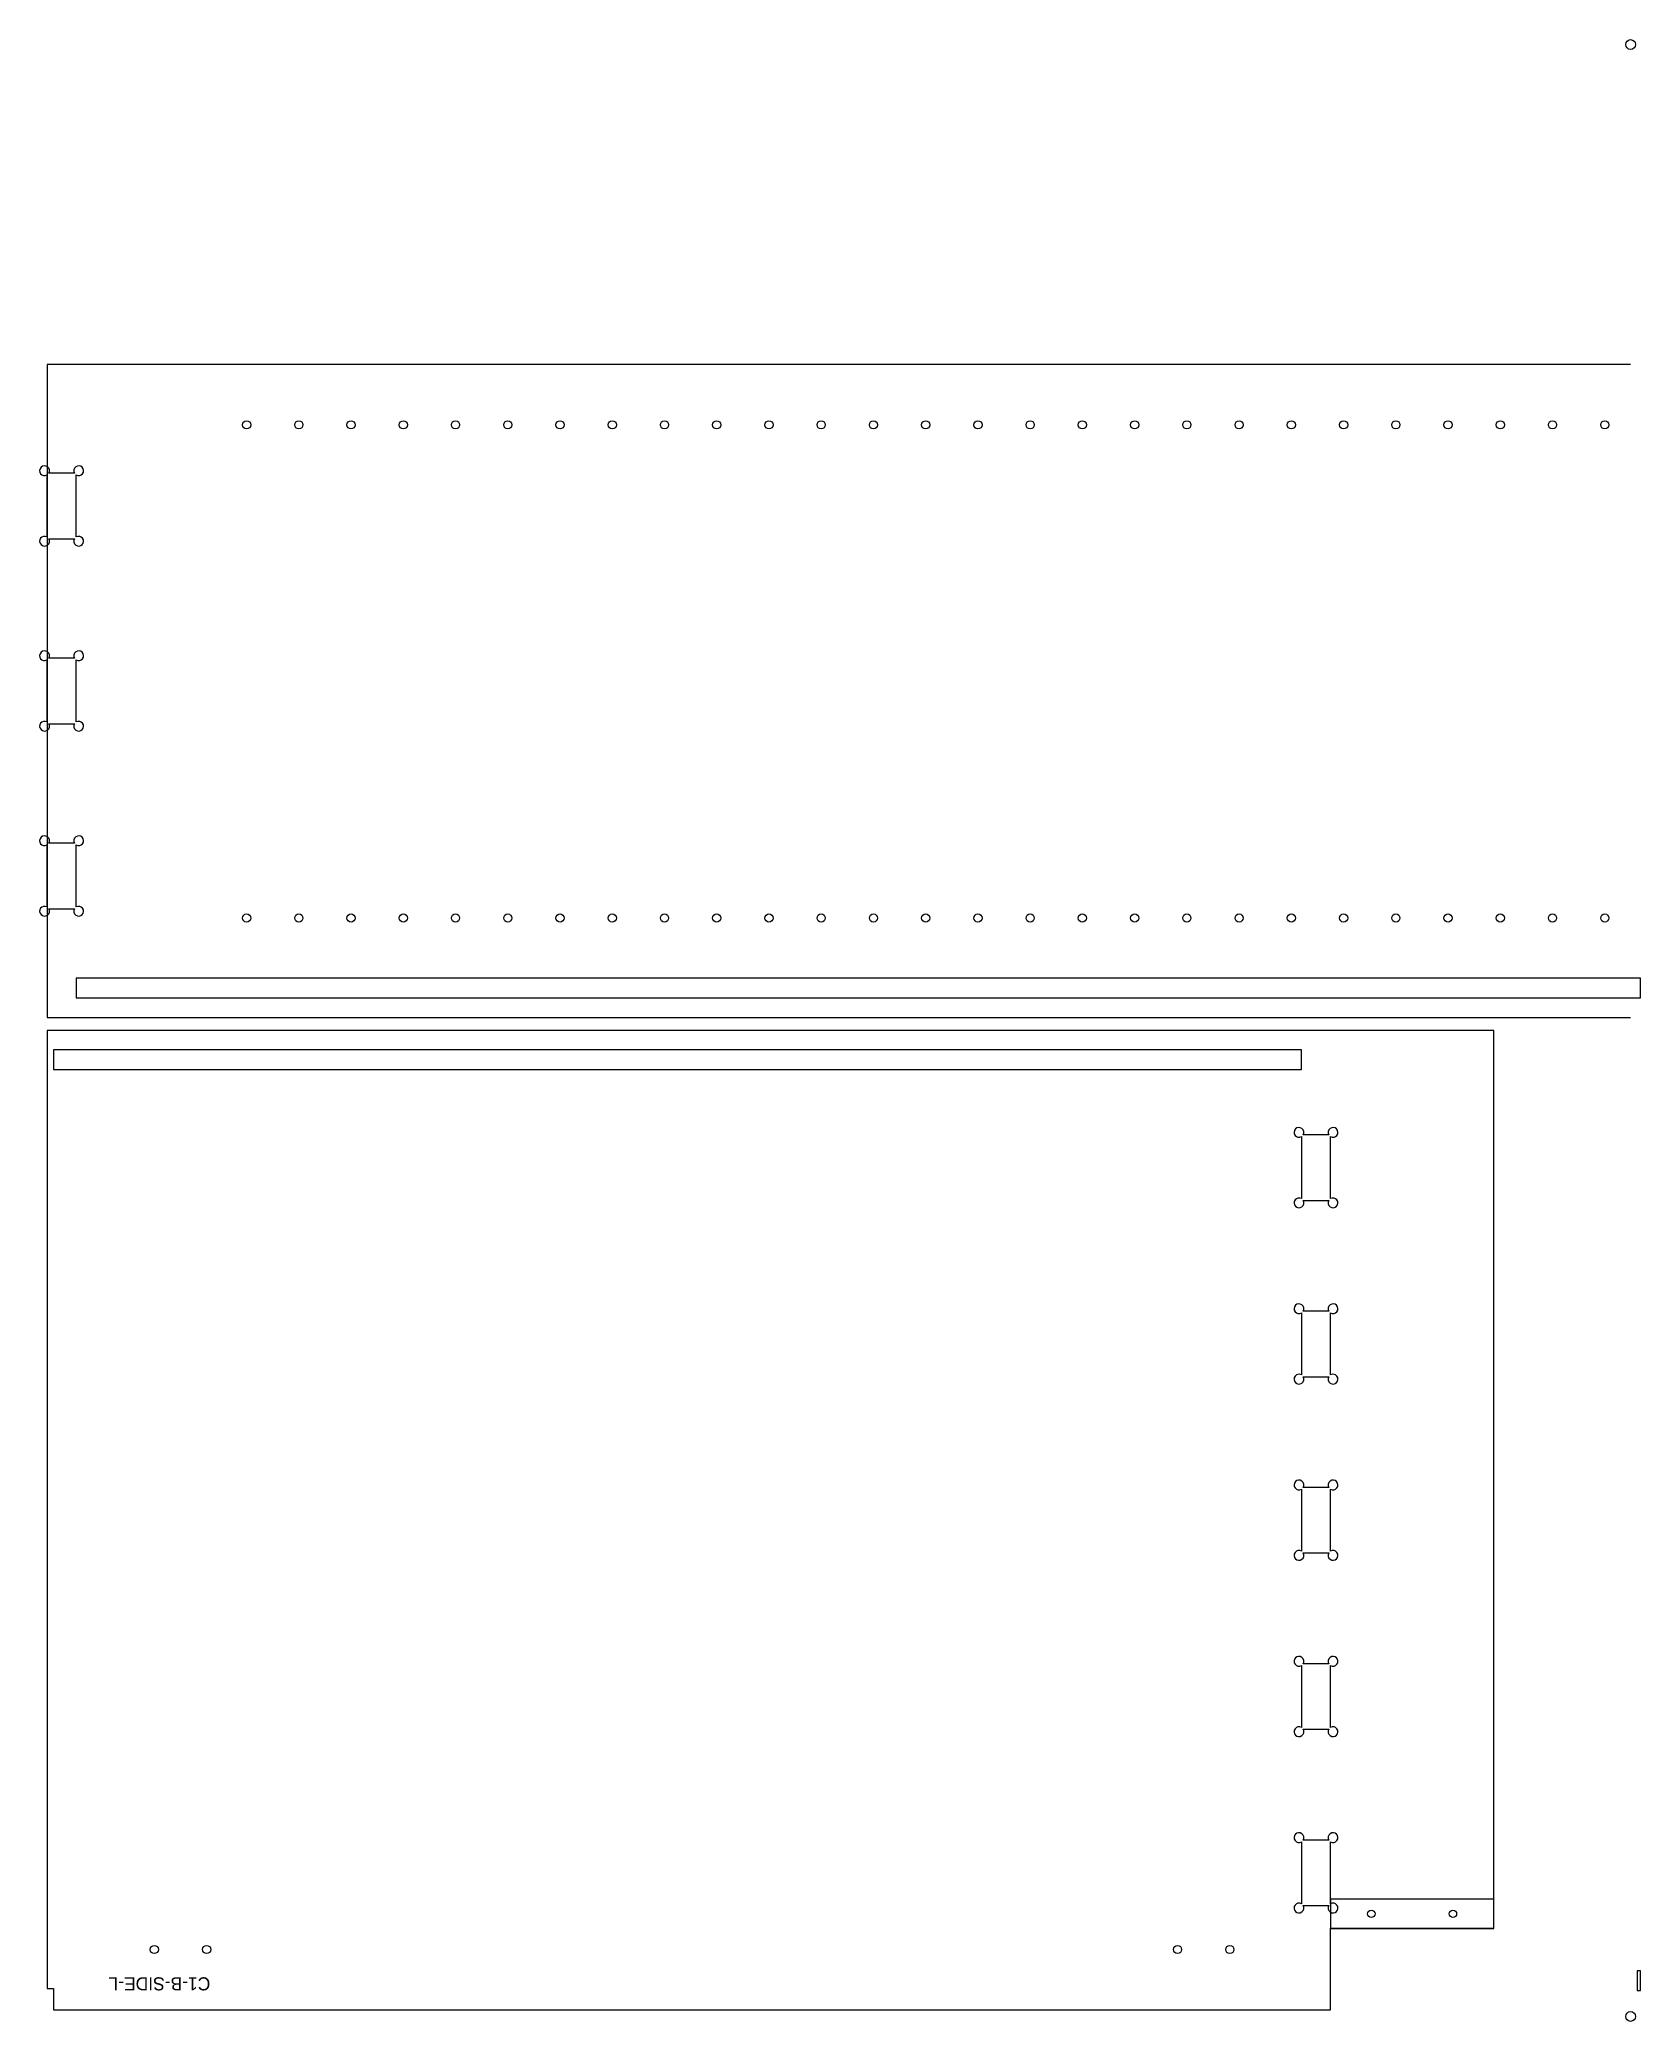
# Model space of a CAD drawing. Header units: millimetres. Extents: x 5 to 986, y 3 to 1217.
import ezdxf

# ---------------------------------------------------------------- set-up
doc = ezdxf.new("R2010")
doc.units = ezdxf.units.MM
for name, color, linetype in [('DRILL_4.5_THRU', 5, 'CONTINUOUS'), ('DRILL_5_D12', 5, 'CONTINUOUS'), ('LABEL', 8, 'CONTINUOUS'), ('OUTLINE', 7, 'CONTINUOUS'), ('OUTLINE_OPEN', 7, 'CONTINUOUS'), ('POCKET_D6', 3, 'CONTINUOUS'), ('THROUGH', 1, 'CONTINUOUS'), ('TILE_REG', 6, 'CONTINUOUS')]:
    doc.layers.add(name, color=color, linetype=linetype)

msp = doc.modelspace()

# ---------------------------------------------------------------- linework, layer by layer
at = {"layer": 'DRILL_4.5_THRU'}
for centre in [(821.2, 68.9), (871.2, 68.9)]:
    msp.add_circle(centre, 2.25, dxfattribs=at)
at = {"layer": 'DRILL_5_D12'}
for centre in [(132.2, 981), (164.2, 981), (196.2, 981), (228.2, 981), (260.2, 981), (292.2, 981), (324.2, 981), (356.2, 981), (388.2, 981), (420.2, 981), (452.2, 981), (484.2, 981), (516.2, 981), (548.2, 981), (580.2, 981), (612.2, 981), (644.2, 981), (676.2, 981), (708.2, 981), (740.2, 981), (772.2, 981), (804.2, 981), (836.2, 981), (868.2, 981), (900.2, 981), (932.2, 981), (964.2, 981), (132.2, 678.9), (164.2, 678.9), (196.2, 678.9), (228.2, 678.9), (260.2, 678.9), (292.2, 678.9), (324.2, 678.9), (356.2, 678.9), (388.2, 678.9), (420.2, 678.9), (452.2, 678.9), (484.2, 678.9), (516.2, 678.9), (548.2, 678.9), (580.2, 678.9), (612.2, 678.9), (644.2, 678.9), (676.2, 678.9), (708.2, 678.9), (740.2, 678.9), (772.2, 678.9), (804.2, 678.9), (836.2, 678.9), (868.2, 678.9), (900.2, 678.9), (932.2, 678.9), (964.2, 678.9), (75.7, 47), (107.7, 47), (702.5, 47), (734.5, 47)]:
    msp.add_circle(centre, 2.5, dxfattribs=at)
at = {"layer": 'OUTLINE'}
msp.add_lwpolyline([(796.2, 10), (796.2, 60), (896.2, 60), (896.2, 610), (10, 610), (10, 23.15), (14, 23.15), (14, 10)], close=True, dxfattribs=at)
at = {"layer": 'OUTLINE_OPEN'}
msp.add_lwpolyline([(980, 1018), (10, 1018), (10, 618), (980, 618)], dxfattribs=at)
at = {"layer": 'POCKET_D6'}
for points in [[(986, 629.925), (986, 641.975), (27.8, 641.975), (27.8, 629.925)], [(778.4, 586.025), (778.4, 598.075), (14, 598.075), (14, 586.025)], [(896.2, 59.925), (896.2, 77.875), (796.2, 77.875), (796.2, 59.925)], [(986, 21.925), (986, 33.975), (984, 33.975), (984, 21.925)]]:
    msp.add_lwpolyline(points, close=True, dxfattribs=at)
at = {"layer": 'THROUGH'}
for points in [[(26.776924, 911.258333, 7.595754), (27.875, 912.35641), (27.875, 950.310257, 7.595754), (26.776924, 951.408333), (11.023076, 951.408333, 7.595754), (9.925, 950.310257), (9.925, 912.35641, 7.595754), (11.023076, 911.258333)], [(26.776924, 797.925, 7.595754), (27.875, 799.023076), (27.875, 836.976924, 7.595754), (26.776924, 838.075), (11.023076, 838.075, 7.595754), (9.925, 836.976924), (9.925, 799.023076, 7.595754), (11.023076, 797.925)], [(26.776924, 684.591667, 7.595754), (27.875, 685.689743), (27.875, 723.64359, 7.595754), (26.776924, 724.741667), (11.023076, 724.741667, 7.595754), (9.925, 723.64359), (9.925, 685.689743, 7.595754), (11.023076, 684.591667)], [(795.176924, 505.925, 7.595754), (796.275, 507.023076), (796.275, 544.976924, 7.595754), (795.176924, 546.075), (779.423076, 546.075, 7.595754), (778.325, 544.976924), (778.325, 507.023076, 7.595754), (779.423076, 505.925)], [(795.176924, 397.925, 7.595754), (796.275, 399.023076), (796.275, 436.976924, 7.595754), (795.176924, 438.075), (779.423076, 438.075, 7.595754), (778.325, 436.976924), (778.325, 399.023076, 7.595754), (779.423076, 397.925)], [(795.176924, 289.925, 7.595754), (796.275, 291.023076), (796.275, 328.976924, 7.595754), (795.176924, 330.075), (779.423076, 330.075, 7.595754), (778.325, 328.976924), (778.325, 291.023076, 7.595754), (779.423076, 289.925)], [(795.176924, 181.925, 7.595754), (796.275, 183.023076), (796.275, 220.976924, 7.595754), (795.176924, 222.075), (779.423076, 222.075, 7.595754), (778.325, 220.976924), (778.325, 183.023076, 7.595754), (779.423076, 181.925)], [(795.176924, 73.925, 7.595754), (796.275, 75.023076), (796.275, 112.976924, 7.595754), (795.176924, 114.075), (779.423076, 114.075, 7.595754), (778.325, 112.976924), (778.325, 75.023076, 7.595754), (779.423076, 73.925)]]:
    msp.add_lwpolyline(points, format="xyb", close=True, dxfattribs=at)
at = {"layer": 'TILE_REG'}
for centre in [(980, 1214), (980, 6)]:
    msp.add_circle(centre, 3, dxfattribs=at)

# ---------------------------------------------------------------- texts
at = {"layer": 'LABEL'}
msp.add_text('C1-B-SIDE-L', height=8, rotation=180, dxfattribs=at).set_placement((110, 30))

doc.saveas('drawing.dxf')
